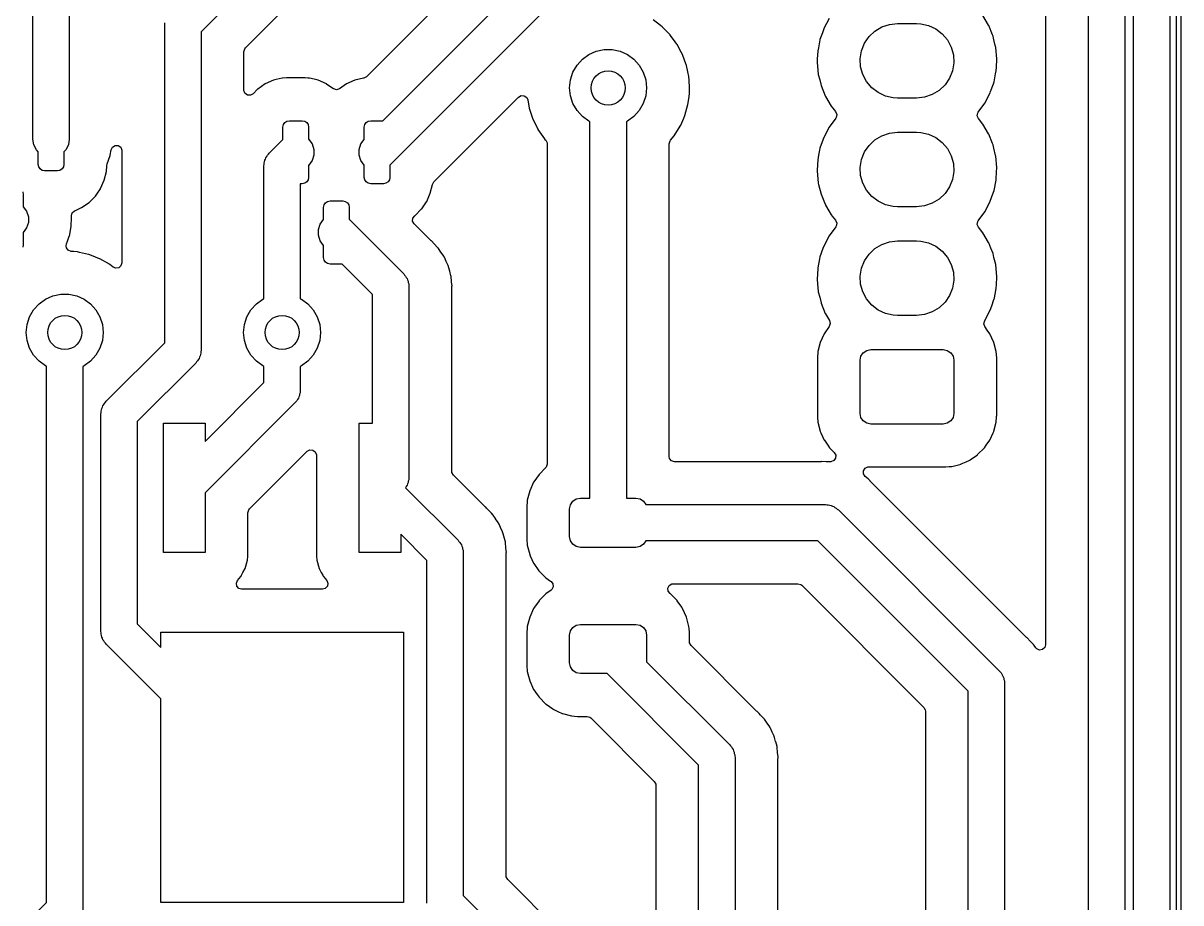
# Model space of a CAD drawing. Extents: x 86.3 to 160.1, y -151.8 to -76.2.
# Drawn here: x 133.01 to 160.07, y -107.31 to -86.75 of the extents above; entities that cross this region are included whole.
import ezdxf

# ---------------------------------------------------------------- set-up
doc = ezdxf.new("R2010")
doc.units = 0
doc.layers.add('BLACK', color=7, linetype='CONTINUOUS')

msp = doc.modelspace()

# ---------------------------------------------------------------- linework, layer by layer
at = {"layer": 'BLACK', "linetype": 'CONTINUOUS'}
for p, q in [((159.97, -151.715), (159.97, -76.25)), ((160.07, -76.2), (160.07, -151.765)), ((158.96, -142.699), (158.96, -78.916)), ((159.81, -78.74), (159.81, -142.875)), ((158.76, -79.1749), (158.76, -142.44)), ((157.91, -142.264), (157.91, -79.351)), ((133.24, -89.465), (133.24, -79.695)), ((156.909, -79.8176), (156.909, -101.276)), ((134.09, -79.871), (134.09, -89.465)), ((139.995, -84.1258), (137.17, -86.951)), ((138.207, -87.3286), (140.553, -84.9829)), ((143.318, -85.7189), (141.034, -88.0023)), ((141.421, -89.03), (144.355, -86.0965)), ((145.081, -86.573), (141.586, -90.068)), ((155.576, -86.798), (155.443, -86.5716)), ((136.32, -86.775), (136.325, -86.742)), ((136.32, -94.219), (136.32, -86.775)), ((147.906, -86.8062), (147.735, -86.6752)), ((147.945, -86.8358), (147.906, -86.8062)), ((148.134, -87.0276), (147.945, -86.8358)), ((151.853, -86.6389), (151.726, -86.8791)), ((152.919, -86.937), (153.08, -86.8402)), ((153.08, -86.8402), (153.258, -86.7803)), ((153.258, -86.7803), (153.445, -86.76)), ((153.445, -86.76), (153.895, -86.76)), ((153.895, -86.76), (153.992, -86.7654)), ((153.992, -86.7654), (154.175, -86.8064)), ((154.175, -86.8064), (154.346, -86.8858)), ((155.578, -86.802), (155.576, -86.798)), ((155.576, -86.798), (155.576, -86.798)), ((155.58, -86.8062), (155.578, -86.802)), ((155.669, -87.0276), (155.58, -86.8062)), ((155.58, -86.8062), (155.58, -86.8062)), ((137.17, -86.951), (137.17, -94.395)), ((148.136, -87.0312), (148.134, -87.0276)), ((148.21, -87.1308), (148.136, -87.0312)), ((148.136, -87.0312), (148.136, -87.0312)), ((151.692, -86.9769), (151.636, -87.1351)), ((151.725, -86.8834), (151.692, -86.9769)), ((151.726, -86.8791), (151.725, -86.8834)), ((151.725, -86.8834), (151.725, -86.8834)), ((152.677, -87.2216), (152.782, -87.0661)), ((152.782, -87.0661), (152.919, -86.937)), ((154.346, -86.8858), (154.495, -87)), ((154.495, -87), (154.616, -87.1435)), ((155.68, -87.0536), (155.669, -87.0276)), ((155.691, -87.0993), (155.68, -87.0536)), ((155.726, -87.2441), (155.691, -87.0993)), ((138.171, -87.4177), (138.191, -87.3495)), ((138.191, -87.3495), (138.207, -87.3286)), ((146.407, -87.409), (146.591, -87.3699)), ((146.591, -87.3699), (146.779, -87.3699)), ((146.779, -87.3699), (146.963, -87.409)), ((148.294, -87.2441), (148.21, -87.1308)), ((148.296, -87.248), (148.294, -87.2441)), ((148.392, -87.4269), (148.296, -87.248)), ((151.598, -87.3301), (151.583, -87.4014)), ((151.635, -87.1396), (151.598, -87.3301)), ((151.636, -87.1351), (151.635, -87.1396)), ((152.607, -87.396), (152.677, -87.2216)), ((154.616, -87.1435), (154.704, -87.3097)), ((154.704, -87.3097), (154.754, -87.4909)), ((155.744, -87.3172), (155.726, -87.2441)), ((155.77, -87.5874), (155.744, -87.3172)), ((138.171, -88.3132), (138.171, -87.4177)), ((145.957, -87.736), (146.083, -87.5962)), ((146.083, -87.5962), (146.235, -87.4856)), ((146.235, -87.4856), (146.407, -87.409)), ((146.963, -87.409), (147.135, -87.4856)), ((147.135, -87.4856), (147.287, -87.5962)), ((147.287, -87.5962), (147.413, -87.736)), ((148.422, -87.4809), (148.392, -87.4269)), ((148.423, -87.4851), (148.422, -87.4809)), ((148.512, -87.7272), (148.423, -87.4851)), ((148.423, -87.4851), (148.423, -87.4851)), ((151.574, -87.5874), (151.57, -87.6726)), ((151.583, -87.406), (151.574, -87.5874)), ((151.583, -87.4014), (151.583, -87.406)), ((151.583, -87.406), (151.583, -87.406)), ((152.576, -87.5814), (152.607, -87.396)), ((152.586, -87.7691), (152.576, -87.5814)), ((154.754, -87.4909), (154.764, -87.6786)), ((155.76, -87.7861), (155.77, -87.592)), ((155.77, -87.592), (155.77, -87.5874)), ((155.77, -87.592), (155.77, -87.592)), ((145.805, -88.0779), (145.863, -87.8989)), ((145.863, -87.8989), (145.957, -87.736)), ((147.413, -87.736), (147.507, -87.8989)), ((147.507, -87.8989), (147.565, -88.0779)), ((148.515, -87.7334), (148.512, -87.7272)), ((148.516, -87.7378), (148.515, -87.7334)), ((148.549, -87.8912), (148.516, -87.7378)), ((148.571, -87.9965), (148.549, -87.8912)), ((151.57, -87.6726), (151.596, -87.9428)), ((152.636, -87.9503), (152.586, -87.7691)), ((154.733, -87.864), (154.663, -88.0384)), ((154.764, -87.6786), (154.733, -87.864)), ((155.741, -87.9382), (155.756, -87.863)), ((155.756, -87.863), (155.757, -87.8586)), ((155.756, -87.863), (155.756, -87.863)), ((155.757, -87.8586), (155.76, -87.7861)), ((138.67, -88.1724), (138.495, -88.2923)), ((138.863, -88.0862), (138.67, -88.1724)), ((138.926, -88.0709), (138.863, -88.0862)), ((139.063, -88.0379), (138.926, -88.0709)), ((139.068, -88.0367), (139.063, -88.0379)), ((139.063, -88.0379), (139.063, -88.0379)), ((139.073, -88.0363), (139.068, -88.0367)), ((139.164, -88.0297), (139.073, -88.0363)), ((139.073, -88.0363), (139.073, -88.0363)), ((139.166, -88.0295), (139.164, -88.0297)), ((139.164, -88.0297), (139.164, -88.0297)), ((139.604, -88.0295), (139.166, -88.0295)), ((139.606, -88.0297), (139.604, -88.0295)), ((139.664, -88.0338), (139.606, -88.0297)), ((139.606, -88.0297), (139.606, -88.0297)), ((139.7, -88.0364), (139.664, -88.0338)), ((139.705, -88.0376), (139.7, -88.0364)), ((139.811, -88.063), (139.705, -88.0376)), ((139.705, -88.0376), (139.705, -88.0376)), ((139.905, -88.0856), (139.811, -88.063)), ((140.099, -88.1714), (139.905, -88.0856)), ((140.103, -88.1747), (140.099, -88.1714)), ((140.204, -88.2433), (140.103, -88.1747)), ((140.103, -88.1747), (140.103, -88.1747)), ((140.57, -88.1724), (140.514, -88.2107)), ((140.763, -88.0862), (140.57, -88.1724)), ((140.968, -88.0367), (140.763, -88.0862)), ((140.971, -88.0365), (140.968, -88.0367)), ((140.972, -88.0363), (140.971, -88.0365)), ((141.034, -88.0023), (140.972, -88.0363)), ((145.785, -88.265), (145.805, -88.0779)), ((147.565, -88.0779), (147.585, -88.265)), ((148.572, -88.001), (148.571, -87.9965)), ((148.578, -88.0842), (148.572, -88.001)), ((148.59, -88.265), (148.578, -88.0842)), ((151.596, -87.9428), (151.597, -87.9472)), ((151.597, -87.9472), (151.597, -87.9472)), ((151.597, -87.9472), (151.629, -88.0774)), ((151.629, -88.0774), (151.66, -88.2064)), ((151.66, -88.2064), (151.662, -88.2107)), ((152.724, -88.1165), (152.636, -87.9503)), ((152.845, -88.26), (152.724, -88.1165)), ((154.558, -88.1939), (154.421, -88.323)), ((154.663, -88.0384), (154.558, -88.1939)), ((155.624, -88.3506), (155.688, -88.1691)), ((155.688, -88.1691), (155.704, -88.1249)), ((155.704, -88.1249), (155.741, -87.9382)), ((138.171, -88.3223), (138.171, -88.3132)), ((138.196, -88.3888), (138.171, -88.3223)), ((138.253, -88.4313), (138.196, -88.3888)), ((138.323, -88.4363), (138.253, -88.4313)), ((138.386, -88.4022), (138.323, -88.4363)), ((138.491, -88.2964), (138.386, -88.4022)), ((138.495, -88.2923), (138.491, -88.2964)), ((138.491, -88.2964), (138.491, -88.2964)), ((140.264, -88.2847), (140.204, -88.2433)), ((140.27, -88.2889), (140.264, -88.2847)), ((140.339, -88.3067), (140.27, -88.2889)), ((140.407, -88.2846), (140.339, -88.3067)), ((140.514, -88.2107), (140.407, -88.2846)), ((142.613, -90.4557), (144.591, -88.4776)), ((144.591, -88.4776), (144.653, -88.4436)), ((144.653, -88.4436), (144.724, -88.4486)), ((144.724, -88.4486), (144.781, -88.4912)), ((145.805, -88.4521), (145.785, -88.265)), ((145.863, -88.6311), (145.805, -88.4521)), ((147.565, -88.4521), (147.507, -88.6311)), ((147.585, -88.265), (147.565, -88.4521)), ((148.551, -88.6514), (148.575, -88.4741)), ((148.575, -88.4741), (148.586, -88.3878)), ((148.586, -88.3878), (148.587, -88.3846)), ((148.586, -88.3878), (148.586, -88.3878)), ((148.587, -88.3846), (148.588, -88.3528)), ((148.588, -88.3528), (148.59, -88.2682)), ((148.59, -88.2682), (148.59, -88.265)), ((148.59, -88.2682), (148.59, -88.2682)), ((151.662, -88.2107), (151.662, -88.2107)), ((151.662, -88.2107), (151.758, -88.4486)), ((151.758, -88.4486), (151.762, -88.458)), ((151.762, -88.458), (151.764, -88.462)), ((151.764, -88.462), (151.764, -88.462)), ((151.764, -88.462), (151.768, -88.4681)), ((151.768, -88.4681), (151.899, -88.6923)), ((152.994, -88.3742), (152.845, -88.26)), ((153.165, -88.4536), (152.994, -88.3742)), ((153.348, -88.4946), (153.165, -88.4536)), ((154.26, -88.4198), (154.082, -88.4797)), ((154.421, -88.323), (154.26, -88.4198)), ((155.487, -88.6211), (155.614, -88.3809)), ((155.614, -88.3809), (155.624, -88.3506)), ((144.781, -88.4912), (144.804, -88.544)), ((144.804, -88.544), (144.84, -88.7388)), ((144.84, -88.7388), (144.925, -88.9941)), ((145.957, -88.794), (145.863, -88.6311)), ((147.507, -88.6311), (147.413, -88.794)), ((148.478, -88.9104), (148.551, -88.6514)), ((151.899, -88.6923), (151.933, -88.7345)), ((151.933, -88.7345), (152, -88.8186)), ((153.445, -88.5), (153.348, -88.4946)), ((153.895, -88.5), (153.445, -88.5)), ((154.082, -88.4797), (153.895, -88.5)), ((155.336, -88.8286), (155.487, -88.6211)), ((144.925, -88.9941), (144.927, -88.9981)), ((144.927, -88.9981), (144.927, -88.9981)), ((144.927, -88.9981), (145.039, -89.2237)), ((146.083, -88.9338), (145.957, -88.794)), ((146.235, -89.0444), (146.083, -88.9338)), ((147.287, -88.9338), (147.135, -89.0444)), ((147.413, -88.794), (147.287, -88.9338)), ((148.38, -89.1325), (148.451, -88.9714)), ((148.451, -88.9714), (148.478, -88.9104)), ((152.004, -88.9714), (151.853, -89.1789)), ((152, -88.8186), (152.027, -88.8843)), ((152.014, -88.9541), (152.004, -88.9714)), ((152.027, -88.8843), (152.014, -88.9541)), ((155.313, -88.9157), (155.326, -88.8459)), ((155.34, -88.9814), (155.313, -88.9157)), ((155.326, -88.8459), (155.336, -88.8286)), ((155.441, -89.1077), (155.34, -88.9814)), ((139.085, -89.18), (139.096, -89.1226)), ((139.085, -89.4666), (139.085, -89.18)), ((139.096, -89.1226), (139.129, -89.0739)), ((139.129, -89.0739), (139.178, -89.0414)), ((139.178, -89.0414), (139.235, -89.03)), ((139.235, -89.03), (139.535, -89.03)), ((139.535, -89.03), (139.592, -89.0414)), ((139.592, -89.0414), (139.641, -89.0739)), ((139.641, -89.0739), (139.674, -89.1226)), ((139.674, -89.1226), (139.685, -89.18)), ((139.685, -89.18), (139.685, -89.4666)), ((140.985, -89.18), (140.996, -89.1226)), ((140.985, -89.4665), (140.985, -89.18)), ((140.996, -89.1226), (141.029, -89.0739)), ((141.029, -89.0739), (141.078, -89.0414)), ((141.078, -89.0414), (141.135, -89.03)), ((141.135, -89.03), (141.421, -89.03)), ((145.039, -89.2237), (145.045, -89.2349)), ((145.045, -89.2349), (145.198, -89.4563)), ((146.26, -89.0556), (146.235, -89.0444)), ((146.26, -97.85), (146.26, -89.0556)), ((147.135, -89.0444), (147.11, -89.0556)), ((147.11, -89.0556), (147.11, -97.85)), ((148.226, -89.3849), (148.369, -89.1566)), ((148.369, -89.1566), (148.38, -89.1325)), ((151.853, -89.1789), (151.726, -89.4191)), ((155.443, -89.1116), (155.441, -89.1077)), ((155.576, -89.338), (155.443, -89.1116)), ((155.443, -89.1116), (155.443, -89.1116)), ((133.261, -89.5963), (133.24, -89.465)), ((134.09, -89.465), (134.069, -89.5963)), ((138.764, -89.787), (139.084, -89.467)), ((139.084, -89.467), (139.085, -89.4666)), ((139.685, -89.4666), (139.686, -89.467)), ((139.686, -89.467), (139.764, -89.5746)), ((140.906, -89.5746), (140.984, -89.467)), ((140.984, -89.467), (140.985, -89.4665)), ((145.198, -89.4563), (145.201, -89.4596)), ((145.201, -89.4596), (145.226, -89.4866)), ((145.226, -89.4866), (145.258, -89.5502)), ((145.258, -89.5502), (145.26, -89.5722)), ((148.111, -89.5688), (148.131, -89.5007)), ((148.131, -89.5007), (148.14, -89.4878)), ((148.14, -89.4878), (148.226, -89.3849)), ((151.69, -89.5228), (151.636, -89.6751)), ((151.725, -89.4235), (151.69, -89.5228)), ((151.726, -89.4191), (151.725, -89.4234)), ((151.725, -89.4234), (151.725, -89.4235)), ((152.782, -89.6061), (152.919, -89.477)), ((152.919, -89.477), (153.08, -89.3802)), ((153.08, -89.3802), (153.258, -89.3203)), ((153.258, -89.3203), (153.445, -89.3)), ((153.445, -89.3), (153.895, -89.3)), ((153.895, -89.3), (153.992, -89.3054)), ((153.992, -89.3054), (154.175, -89.3464)), ((154.175, -89.3464), (154.346, -89.4258)), ((154.346, -89.4258), (154.495, -89.54)), ((154.495, -89.54), (154.616, -89.6835)), ((155.578, -89.342), (155.576, -89.338)), ((155.576, -89.338), (155.576, -89.338)), ((155.58, -89.3462), (155.578, -89.342)), ((155.667, -89.5609), (155.58, -89.3462)), ((155.58, -89.3462), (155.58, -89.3462)), ((133.321, -89.7148), (133.261, -89.5963)), ((133.365, -89.7586), (133.321, -89.7148)), ((133.365, -90.0525), (133.365, -89.7586)), ((134.009, -89.7148), (133.965, -89.7586)), ((133.965, -89.7586), (133.965, -90.0525)), ((134.069, -89.5963), (134.009, -89.7148)), ((135.046, -89.8377), (135.07, -89.7091)), ((135.07, -89.7091), (135.101, -89.6456)), ((135.101, -89.6456), (135.162, -89.6094)), ((135.162, -89.6094), (135.233, -89.612)), ((135.233, -89.612), (135.292, -89.6525)), ((135.292, -89.6525), (135.319, -89.7181)), ((135.319, -89.7181), (135.32, -89.7315)), ((135.32, -89.7315), (135.32, -92.3526)), ((138.721, -89.8377), (138.745, -89.814)), ((138.745, -89.814), (138.764, -89.787)), ((139.764, -89.5746), (139.805, -89.701)), ((139.805, -89.701), (139.805, -89.834)), ((140.865, -89.701), (140.906, -89.5746)), ((140.865, -89.834), (140.865, -89.701)), ((145.26, -89.5722), (145.26, -97.0547)), ((148.111, -96.8735), (148.111, -89.5688)), ((151.627, -89.7181), (151.604, -89.8368)), ((151.636, -89.6751), (151.627, -89.7181)), ((152.607, -89.936), (152.677, -89.7616)), ((152.677, -89.7616), (152.782, -89.6061)), ((154.616, -89.6835), (154.704, -89.8497)), ((155.68, -89.5936), (155.667, -89.5609)), ((155.699, -89.6708), (155.68, -89.5936)), ((155.741, -89.8427), (155.699, -89.6708)), ((133.376, -90.1099), (133.365, -90.0525)), ((133.965, -90.0525), (133.954, -90.1099)), ((134.965, -90.0823), (134.973, -90.0393)), ((134.965, -90.1213), (134.965, -90.0823)), ((134.973, -90.0393), (135.044, -89.8427)), ((135.044, -89.8427), (135.046, -89.8377)), ((135.044, -89.8427), (135.044, -89.8427)), ((138.64, -90.0875), (138.645, -90.0545)), ((138.64, -93.1894), (138.64, -90.0875)), ((138.645, -90.021), (138.656, -89.9892)), ((138.645, -90.0545), (138.645, -90.021)), ((138.656, -89.9892), (138.661, -89.9562)), ((138.661, -89.9562), (138.676, -89.9264)), ((138.676, -89.9264), (138.686, -89.8946)), ((138.686, -89.8946), (138.706, -89.8675)), ((138.706, -89.8675), (138.721, -89.8377)), ((139.686, -90.068), (139.685, -90.0685)), ((139.685, -90.0685), (139.685, -90.355)), ((139.764, -89.9604), (139.686, -90.068)), ((139.805, -89.834), (139.764, -89.9604)), ((140.906, -89.9604), (140.865, -89.834)), ((140.984, -90.068), (140.906, -89.9604)), ((140.985, -90.0684), (140.984, -90.068)), ((140.985, -90.355), (140.985, -90.0684)), ((141.586, -90.068), (141.585, -90.0684)), ((141.585, -90.0684), (141.585, -90.355)), ((151.583, -89.946), (151.571, -90.183)), ((151.604, -89.8368), (151.583, -89.9414)), ((151.583, -89.9414), (151.583, -89.946)), ((151.583, -89.946), (151.583, -89.946)), ((152.576, -90.1214), (152.607, -89.936)), ((154.704, -89.8497), (154.754, -90.0309)), ((154.754, -90.0309), (154.764, -90.2186)), ((155.744, -89.8572), (155.741, -89.8427)), ((155.77, -90.1274), (155.744, -89.8572)), ((133.409, -90.1586), (133.376, -90.1099)), ((133.458, -90.1911), (133.409, -90.1586)), ((133.515, -90.2025), (133.458, -90.1911)), ((133.815, -90.2025), (133.515, -90.2025)), ((133.872, -90.1911), (133.815, -90.2025)), ((133.921, -90.1586), (133.872, -90.1911)), ((133.954, -90.1099), (133.921, -90.1586)), ((134.909, -90.4229), (134.959, -90.2173)), ((134.959, -90.2173), (134.961, -90.1779)), ((134.961, -90.1779), (134.965, -90.1235)), ((134.965, -90.1235), (134.965, -90.1213)), ((134.965, -90.1235), (134.965, -90.1235)), ((139.685, -90.355), (139.674, -90.4124)), ((140.996, -90.4124), (140.985, -90.355)), ((141.585, -90.355), (141.574, -90.4124)), ((151.571, -90.183), (151.57, -90.2125)), ((151.57, -90.2125), (151.596, -90.4828)), ((152.586, -90.3091), (152.576, -90.1214)), ((152.636, -90.4903), (152.586, -90.3091)), ((154.764, -90.2186), (154.733, -90.404)), ((155.757, -90.3986), (155.765, -90.2265)), ((155.765, -90.2265), (155.77, -90.132)), ((155.77, -90.132), (155.77, -90.1274)), ((155.77, -90.132), (155.77, -90.132)), ((134.731, -90.7507), (134.82, -90.621)), ((134.82, -90.6209), (134.824, -90.6162)), ((134.82, -90.621), (134.82, -90.6209)), ((134.824, -90.6162), (134.909, -90.4229)), ((139.535, -90.505), (139.49, -90.505)), ((139.49, -90.505), (139.49, -93.1894)), ((139.592, -90.4936), (139.535, -90.505)), ((139.641, -90.4611), (139.592, -90.4936)), ((139.674, -90.4124), (139.641, -90.4611)), ((141.029, -90.4611), (140.996, -90.4124)), ((141.078, -90.4936), (141.029, -90.4611)), ((141.135, -90.505), (141.078, -90.4936)), ((141.435, -90.505), (141.135, -90.505)), ((141.492, -90.4936), (141.435, -90.505)), ((141.541, -90.4611), (141.492, -90.4936)), ((141.574, -90.4124), (141.541, -90.4611)), ((142.529, -90.7254), (142.579, -90.5198)), ((142.579, -90.5198), (142.58, -90.5201)), ((142.58, -90.5201), (142.607, -90.4613)), ((142.607, -90.4613), (142.613, -90.4557)), ((151.596, -90.4828), (151.597, -90.4872)), ((151.597, -90.4872), (151.597, -90.4872)), ((151.597, -90.4872), (151.605, -90.5201)), ((151.605, -90.5201), (151.66, -90.7464)), ((152.724, -90.6565), (152.636, -90.4903)), ((154.663, -90.5784), (154.558, -90.7339)), ((154.733, -90.404), (154.663, -90.5784)), ((155.704, -90.6649), (155.752, -90.4229)), ((155.752, -90.4229), (155.756, -90.403)), ((155.756, -90.403), (155.757, -90.3986)), ((155.756, -90.403), (155.756, -90.403)), ((133.004, -90.6951), (133.015, -90.7525)), ((133.015, -90.7525), (133.015, -91.0391)), ((134.57, -90.9249), (134.7, -90.7946)), ((134.7, -90.7946), (134.704, -90.7906)), ((134.704, -90.7906), (134.731, -90.7507)), ((140.128, -90.9164), (140.185, -90.905)), ((140.185, -90.905), (140.485, -90.905)), ((140.485, -90.905), (140.542, -90.9164)), ((142.444, -90.9187), (142.529, -90.7254)), ((151.66, -90.7464), (151.662, -90.7507)), ((151.662, -90.7507), (151.662, -90.7507)), ((151.662, -90.7507), (151.74, -90.9435)), ((152.845, -90.8), (152.724, -90.6565)), ((152.994, -90.9142), (152.845, -90.8)), ((154.421, -90.863), (154.26, -90.9598)), ((154.558, -90.7339), (154.421, -90.863)), ((155.616, -90.9134), (155.678, -90.7379)), ((155.678, -90.7379), (155.704, -90.6649)), ((133.015, -91.0391), (133.016, -91.0395)), ((133.016, -91.0395), (133.094, -91.1471)), ((133.094, -91.1471), (133.135, -91.2735)), ((134.159, -91.1865), (134.209, -91.1369)), ((134.209, -91.1369), (134.217, -91.133)), ((134.217, -91.133), (134.375, -91.0625)), ((134.375, -91.0625), (134.38, -91.0601)), ((134.375, -91.0625), (134.375, -91.0625)), ((134.38, -91.0601), (134.555, -90.9402)), ((134.555, -90.9402), (134.57, -90.9249)), ((140.035, -91.055), (140.046, -90.9976)), ((140.035, -91.3416), (140.035, -91.055)), ((140.046, -90.9976), (140.079, -90.9489)), ((140.079, -90.9489), (140.128, -90.9164)), ((140.542, -90.9164), (140.591, -90.9489)), ((140.591, -90.9489), (140.624, -90.9976)), ((140.624, -90.9976), (140.635, -91.055)), ((140.635, -91.055), (140.635, -91.3416)), ((142.175, -91.2427), (142.324, -91.0931)), ((142.324, -91.0931), (142.327, -91.0883)), ((142.327, -91.0883), (142.44, -90.9235)), ((142.44, -90.9234), (142.444, -90.9187)), ((142.44, -90.9235), (142.44, -90.9234)), ((151.74, -90.9435), (151.762, -90.998)), ((151.762, -90.998), (151.764, -91.002)), ((151.764, -91.002), (151.764, -91.002)), ((151.764, -91.002), (151.841, -91.133)), ((151.841, -91.133), (151.899, -91.2323)), ((153.165, -90.9936), (152.994, -90.9142)), ((153.348, -91.0346), (153.165, -90.9936)), ((153.445, -91.04), (153.348, -91.0346)), ((153.895, -91.04), (153.445, -91.04)), ((154.082, -91.0197), (153.895, -91.04)), ((154.26, -90.9598), (154.082, -91.0197)), ((155.336, -91.3686), (155.487, -91.1611)), ((155.487, -91.1611), (155.614, -90.9209)), ((155.614, -90.9209), (155.616, -90.9134)), ((133.135, -91.4065), (133.094, -91.5329)), ((133.135, -91.2735), (133.135, -91.4065)), ((134.138, -91.4557), (134.141, -91.3338)), ((134.141, -91.3338), (134.143, -91.2527)), ((134.143, -91.2527), (134.159, -91.1865)), ((134.143, -91.2527), (134.143, -91.2527)), ((139.915, -91.576), (139.956, -91.4496)), ((139.956, -91.4496), (140.034, -91.342)), ((140.034, -91.342), (140.035, -91.3416)), ((140.635, -91.3416), (140.636, -91.342)), ((140.636, -91.342), (141.906, -92.612)), ((142.115, -91.3785), (142.12, -91.3077)), ((142.149, -91.4408), (142.115, -91.3785)), ((142.12, -91.3077), (142.166, -91.2498)), ((142.533, -91.8243), (142.149, -91.4408)), ((142.165, -91.2497), (142.166, -91.2492)), ((142.166, -91.2498), (142.165, -91.2497)), ((142.166, -91.2492), (142.167, -91.248)), ((142.167, -91.248), (142.17, -91.246)), ((142.17, -91.246), (142.175, -91.2427)), ((142.17, -91.246), (142.17, -91.246)), ((151.899, -91.2323), (151.92, -91.258)), ((151.92, -91.258), (152, -91.3586)), ((152, -91.3586), (152.027, -91.4243)), ((152.027, -91.4243), (152.014, -91.4941)), ((155.313, -91.4557), (155.326, -91.3859)), ((155.326, -91.3859), (155.336, -91.3686)), ((133.016, -91.6405), (133.015, -91.641)), ((133.015, -91.641), (133.015, -91.9275)), ((133.094, -91.5329), (133.016, -91.6405)), ((134.092, -91.7267), (134.136, -91.4997)), ((134.136, -91.4997), (134.137, -91.4945)), ((134.136, -91.4997), (134.136, -91.4997)), ((134.137, -91.4945), (134.138, -91.4557)), ((139.915, -91.709), (139.915, -91.576)), ((139.956, -91.8354), (139.915, -91.709)), ((151.853, -91.7189), (151.726, -91.9591)), ((152.004, -91.5114), (151.853, -91.7189)), ((152.014, -91.4941), (152.004, -91.5114)), ((155.34, -91.5214), (155.313, -91.4557)), ((155.441, -91.6477), (155.34, -91.5214)), ((155.443, -91.6516), (155.441, -91.6477)), ((155.576, -91.878), (155.443, -91.6516)), ((155.443, -91.6516), (155.443, -91.6516)), ((133.015, -91.9275), (133.004, -91.9849)), ((134.016, -91.9541), (134.024, -91.9094)), ((134.016, -91.9593), (134.016, -91.9541)), ((134.023, -92.0016), (134.016, -91.9593)), ((134.024, -91.9094), (134.048, -91.8449)), ((134.048, -91.8449), (134.091, -91.7319)), ((134.091, -91.7319), (134.092, -91.7267)), ((140.034, -91.943), (139.956, -91.8354)), ((140.035, -91.9435), (140.034, -91.943)), ((140.035, -92.23), (140.035, -91.9435)), ((142.547, -91.8363), (142.533, -91.8243)), ((142.553, -91.841), (142.547, -91.8363)), ((142.618, -91.9094), (142.553, -91.841)), ((142.625, -91.9163), (142.618, -91.9094)), ((142.627, -91.9184), (142.625, -91.9163)), ((142.69, -91.9818), (142.627, -91.9184)), ((142.707, -92.0006), (142.69, -91.9818)), ((151.725, -91.9634), (151.705, -92.0205)), ((151.726, -91.9591), (151.725, -91.9634)), ((151.725, -91.9634), (151.725, -91.9634)), ((152.919, -92.017), (153.08, -91.9202)), ((153.08, -91.9202), (153.258, -91.8603)), ((153.258, -91.8603), (153.445, -91.84)), ((153.445, -91.84), (153.895, -91.84)), ((153.895, -91.84), (153.992, -91.8454)), ((153.992, -91.8454), (154.175, -91.8864)), ((154.175, -91.8864), (154.346, -91.9658)), ((154.346, -91.9658), (154.495, -92.08)), ((155.578, -91.882), (155.576, -91.878)), ((155.576, -91.878), (155.576, -91.878)), ((155.58, -91.8862), (155.578, -91.882)), ((155.629, -92.0088), (155.58, -91.8862)), ((155.58, -91.8862), (155.58, -91.8862)), ((134.064, -92.0591), (134.023, -92.0016)), ((134.131, -92.0849), (134.064, -92.0591)), ((134.2, -92.0908), (134.131, -92.0849)), ((134.284, -92.0981), (134.2, -92.0908)), ((134.33, -92.1088), (134.284, -92.0981)), ((134.541, -92.1579), (134.33, -92.1088)), ((134.546, -92.1589), (134.541, -92.1579)), ((134.541, -92.1579), (134.541, -92.1579)), ((134.607, -92.1825), (134.546, -92.1589)), ((134.793, -92.2544), (134.607, -92.1825)), ((134.797, -92.256), (134.793, -92.2544)), ((134.793, -92.2544), (134.793, -92.2544)), ((134.801, -92.2582), (134.797, -92.256)), ((135.028, -92.3853), (134.801, -92.2582)), ((134.801, -92.2582), (134.801, -92.2582)), ((140.046, -92.2874), (140.035, -92.23)), ((142.71, -92.004), (142.707, -92.0006)), ((142.712, -92.0072), (142.71, -92.004)), ((142.713, -92.007), (142.712, -92.0072)), ((142.713, -92.0078), (142.713, -92.007)), ((142.713, -92.008), (142.713, -92.0078)), ((142.716, -92.0122), (142.713, -92.008)), ((142.72, -92.016), (142.716, -92.0122)), ((142.776, -92.0991), (142.72, -92.016)), ((142.781, -92.1074), (142.776, -92.0991)), ((142.782, -92.1088), (142.781, -92.1074)), ((142.845, -92.1993), (142.782, -92.1088)), ((142.847, -92.2042), (142.845, -92.1993)), ((142.85, -92.2083), (142.847, -92.2042)), ((142.852, -92.2123), (142.85, -92.2083)), ((142.855, -92.2167), (142.852, -92.2123)), ((142.857, -92.2216), (142.855, -92.2167)), ((142.9, -92.3172), (142.857, -92.2216)), ((151.628, -92.256), (151.586, -92.4672)), ((151.636, -92.2151), (151.628, -92.256)), ((151.705, -92.0205), (151.636, -92.2151)), ((152.677, -92.3016), (152.782, -92.1461)), ((152.782, -92.1461), (152.919, -92.017)), ((154.495, -92.08), (154.616, -92.2235)), ((154.616, -92.2235), (154.704, -92.3897)), ((155.68, -92.1336), (155.629, -92.0088)), ((155.702, -92.2265), (155.68, -92.1336)), ((155.743, -92.3902), (155.702, -92.2265)), ((135.032, -92.3875), (135.028, -92.3853)), ((135.035, -92.3902), (135.032, -92.3875)), ((135.117, -92.4527), (135.035, -92.3902)), ((135.035, -92.3902), (135.035, -92.3902)), ((135.176, -92.4773), (135.117, -92.4527)), ((135.246, -92.4672), (135.176, -92.4773)), ((135.299, -92.4207), (135.246, -92.4672)), ((135.32, -92.3526), (135.299, -92.4207)), ((140.079, -92.3361), (140.046, -92.2874)), ((140.128, -92.3686), (140.079, -92.3361)), ((140.185, -92.38), (140.128, -92.3686)), ((140.471, -92.38), (140.185, -92.38)), ((141.18, -93.0885), (140.471, -92.38)), ((142.901, -92.3188), (142.9, -92.3172)), ((142.945, -92.4137), (142.901, -92.3188)), ((142.948, -92.4185), (142.945, -92.4137)), ((142.945, -92.4137), (142.945, -92.4137)), ((142.949, -92.4236), (142.948, -92.4185)), ((142.951, -92.4281), (142.949, -92.4236)), ((142.952, -92.4324), (142.951, -92.4281)), ((142.954, -92.4373), (142.952, -92.4324)), ((142.956, -92.4425), (142.954, -92.4373)), ((142.982, -92.5439), (142.956, -92.4425)), ((142.956, -92.4425), (142.956, -92.4425)), ((151.583, -92.486), (151.57, -92.7428)), ((151.586, -92.4672), (151.583, -92.4814)), ((151.583, -92.4814), (151.583, -92.486)), ((151.583, -92.486), (151.583, -92.486)), ((152.576, -92.6614), (152.607, -92.476)), ((152.607, -92.476), (152.677, -92.3016)), ((154.704, -92.3897), (154.754, -92.5709)), ((155.744, -92.3972), (155.743, -92.3902)), ((155.77, -92.6675), (155.744, -92.3972)), ((141.906, -92.612), (141.925, -92.639)), ((141.925, -92.639), (141.949, -92.6627)), ((141.949, -92.6627), (141.964, -92.6925)), ((141.964, -92.6925), (141.984, -92.7196)), ((141.984, -92.7196), (141.994, -92.7514)), ((141.994, -92.7514), (142.009, -92.7812)), ((142.009, -92.7812), (142.014, -92.8142)), ((142.983, -92.5456), (142.982, -92.5439)), ((143.012, -92.6518), (142.983, -92.5456)), ((143.012, -92.6571), (143.012, -92.6518)), ((143.013, -92.6617), (143.012, -92.6571)), ((143.014, -92.6663), (143.013, -92.6617)), ((143.015, -92.6714), (143.014, -92.6663)), ((143.016, -92.6768), (143.015, -92.6714)), ((143.025, -92.7812), (143.016, -92.6768)), ((143.016, -92.6768), (143.016, -92.6768)), ((143.025, -92.783), (143.025, -92.7812)), ((143.027, -92.803), (143.025, -92.783)), ((143.036, -92.8925), (143.027, -92.803)), ((151.57, -92.7428), (151.57, -92.7525)), ((151.57, -92.7525), (151.596, -93.0228)), ((152.586, -92.8491), (152.576, -92.6614)), ((154.764, -92.7586), (154.733, -92.944)), ((154.754, -92.5709), (154.764, -92.7586)), ((155.76, -92.8727), (155.77, -92.672)), ((155.77, -92.672), (155.77, -92.6675)), ((155.77, -92.672), (155.77, -92.672)), ((142.014, -92.8142), (142.025, -92.846)), ((142.025, -92.846), (142.025, -92.8795)), ((142.025, -92.8795), (142.03, -92.9125)), ((142.03, -92.9125), (142.03, -97.356)), ((143.03, -92.9678), (143.031, -92.9589)), ((143.03, -97.2213), (143.03, -92.9678)), ((143.031, -92.9589), (143.035, -92.8979)), ((143.035, -92.8978), (143.036, -92.8925)), ((143.035, -92.8979), (143.035, -92.8978)), ((151.596, -93.0228), (151.597, -93.0272)), ((151.597, -93.0272), (151.597, -93.0272)), ((151.597, -93.0272), (151.629, -93.1574)), ((152.636, -93.0303), (152.586, -92.8491)), ((152.724, -93.1965), (152.636, -93.0303)), ((154.733, -92.944), (154.663, -93.1184)), ((155.704, -93.2049), (155.735, -93.0458)), ((155.735, -93.0458), (155.756, -92.943)), ((155.756, -92.943), (155.757, -92.9386)), ((155.756, -92.943), (155.756, -92.943)), ((155.757, -92.9386), (155.76, -92.8727)), ((133.257, -93.451), (133.383, -93.3112)), ((133.383, -93.3112), (133.535, -93.2006)), ((133.535, -93.2006), (133.707, -93.124)), ((133.707, -93.124), (133.891, -93.0849)), ((133.891, -93.0849), (134.08, -93.0849)), ((134.08, -93.0849), (134.264, -93.124)), ((134.264, -93.124), (134.435, -93.2006)), ((134.435, -93.2006), (134.588, -93.3112)), ((134.588, -93.3112), (134.714, -93.451)), ((138.337, -93.451), (138.463, -93.3112)), ((138.463, -93.3112), (138.615, -93.2006)), ((138.615, -93.2006), (138.64, -93.1894)), ((139.49, -93.1894), (139.515, -93.2006)), ((139.515, -93.2006), (139.667, -93.3112)), ((139.667, -93.3112), (139.793, -93.451)), ((141.18, -96.1), (141.18, -93.0885)), ((151.629, -93.1574), (151.66, -93.2864)), ((151.66, -93.2864), (151.662, -93.2907)), ((151.662, -93.2907), (151.662, -93.2907)), ((151.662, -93.2907), (151.76, -93.5325)), ((152.845, -93.34), (152.724, -93.1965)), ((152.994, -93.4542), (152.845, -93.34)), ((154.558, -93.2739), (154.421, -93.403)), ((154.663, -93.1184), (154.558, -93.2739)), ((155.652, -93.3529), (155.703, -93.2092)), ((155.703, -93.2092), (155.704, -93.2049)), ((133.105, -93.7929), (133.163, -93.6139)), ((133.163, -93.6139), (133.257, -93.451)), ((134.714, -93.451), (134.808, -93.6139)), ((134.808, -93.6139), (134.866, -93.7929)), ((138.185, -93.7929), (138.243, -93.6139)), ((138.243, -93.6139), (138.337, -93.451)), ((139.793, -93.451), (139.887, -93.6139)), ((139.887, -93.6139), (139.945, -93.7929)), ((151.76, -93.5325), (151.762, -93.538)), ((151.762, -93.538), (151.764, -93.542)), ((151.764, -93.542), (151.764, -93.542)), ((151.764, -93.542), (151.813, -93.6241)), ((153.165, -93.5336), (152.994, -93.4542)), ((153.348, -93.5746), (153.165, -93.5336)), ((153.445, -93.58), (153.348, -93.5746)), ((153.895, -93.58), (153.445, -93.58)), ((154.082, -93.5597), (153.895, -93.58)), ((154.26, -93.4998), (154.082, -93.5597)), ((154.421, -93.403), (154.26, -93.4998)), ((155.487, -93.7011), (155.614, -93.4609)), ((155.614, -93.4609), (155.652, -93.3529)), ((133.085, -93.98), (133.105, -93.7929)), ((134.866, -93.7929), (134.886, -93.98)), ((138.165, -93.98), (138.185, -93.7929)), ((139.945, -93.7929), (139.965, -93.98)), ((151.853, -93.8375), (151.734, -94.0079)), ((151.813, -93.6241), (151.858, -93.7019)), ((151.875, -93.7708), (151.853, -93.8375)), ((151.858, -93.7019), (151.875, -93.7708)), ((155.467, -93.7736), (155.486, -93.703)), ((155.49, -93.8409), (155.467, -93.7736)), ((155.486, -93.703), (155.487, -93.7011)), ((155.547, -93.9234), (155.49, -93.8409)), ((133.105, -94.1671), (133.085, -93.98)), ((134.886, -93.98), (134.866, -94.1671)), ((138.185, -94.1671), (138.165, -93.98)), ((139.965, -93.98), (139.945, -94.1671)), ((151.734, -94.0079), (151.641, -94.2109)), ((155.606, -94.0079), (155.547, -93.9234)), ((155.699, -94.2109), (155.606, -94.0079)), ((133.163, -94.3461), (133.105, -94.1671)), ((133.257, -94.509), (133.163, -94.3461)), ((134.808, -94.3461), (134.714, -94.509)), ((134.866, -94.1671), (134.808, -94.3461)), ((134.954, -95.5845), (136.32, -94.219)), ((137.17, -94.395), (137.165, -94.428)), ((137.165, -94.428), (137.165, -94.4615)), ((138.243, -94.3461), (138.185, -94.1671)), ((138.337, -94.509), (138.243, -94.3461)), ((139.887, -94.3461), (139.793, -94.509)), ((139.945, -94.1671), (139.887, -94.3461)), ((151.586, -94.4271), (151.575, -94.5679)), ((151.641, -94.2109), (151.586, -94.4271)), ((152.648, -94.4532), (152.729, -94.399)), ((152.729, -94.399), (152.825, -94.38)), ((152.825, -94.38), (154.515, -94.38)), ((154.515, -94.38), (154.611, -94.399)), ((154.611, -94.399), (154.692, -94.4532)), ((155.754, -94.4271), (155.699, -94.2109)), ((155.766, -94.5679), (155.754, -94.4271)), ((133.383, -94.6488), (133.257, -94.509)), ((133.535, -94.7594), (133.383, -94.6488)), ((134.588, -94.6488), (134.435, -94.7594)), ((134.714, -94.509), (134.588, -94.6488)), ((137.046, -94.6955), (135.68, -96.061)), ((137.065, -94.6685), (137.046, -94.6955)), ((137.089, -94.6448), (137.065, -94.6685)), ((137.104, -94.615), (137.089, -94.6448)), ((137.124, -94.5879), (137.104, -94.615)), ((137.134, -94.5561), (137.124, -94.5879)), ((137.149, -94.5263), (137.134, -94.5561)), ((137.154, -94.4933), (137.149, -94.5263)), ((137.165, -94.4615), (137.154, -94.4933)), ((138.463, -94.6488), (138.337, -94.509)), ((138.615, -94.7594), (138.463, -94.6488)), ((139.667, -94.6488), (139.515, -94.7594)), ((139.793, -94.509), (139.667, -94.6488)), ((151.575, -94.5679), (151.575, -95.9321)), ((152.575, -94.63), (152.594, -94.5343)), ((152.575, -95.87), (152.575, -94.63)), ((152.594, -94.5343), (152.648, -94.4532)), ((154.692, -94.4532), (154.746, -94.5343)), ((154.746, -94.5343), (154.765, -94.63)), ((154.765, -94.63), (154.765, -95.87)), ((155.766, -95.9321), (155.766, -94.5679)), ((133.56, -94.7703), (133.535, -94.7594)), ((133.56, -107.299), (133.56, -94.7703)), ((134.435, -94.7594), (134.41, -94.7708)), ((134.41, -94.7708), (134.41, -107.475)), ((138.64, -94.7706), (138.615, -94.7594)), ((138.64, -95.148), (138.64, -94.7706)), ((139.515, -94.7594), (139.49, -94.7706)), ((139.49, -94.7706), (139.49, -95.324)), ((137.264, -96.524), (138.64, -95.148)), ((139.454, -95.4851), (139.444, -95.5169)), ((139.469, -95.4553), (139.454, -95.4851)), ((139.474, -95.4223), (139.469, -95.4553)), ((139.485, -95.3905), (139.474, -95.4223)), ((139.49, -95.324), (139.485, -95.357)), ((139.485, -95.357), (139.485, -95.3905)), ((134.846, -95.7867), (134.851, -95.7537)), ((134.851, -95.7537), (134.866, -95.7239)), ((134.866, -95.7239), (134.876, -95.6921)), ((134.876, -95.6921), (134.896, -95.665)), ((134.896, -95.665), (134.911, -95.6352)), ((134.911, -95.6352), (134.935, -95.6115)), ((134.935, -95.6115), (134.954, -95.5845)), ((139.366, -95.6245), (137.264, -97.726)), ((139.385, -95.5975), (139.366, -95.6245)), ((139.409, -95.5738), (139.385, -95.5975)), ((139.424, -95.544), (139.409, -95.5738)), ((139.444, -95.5169), (139.424, -95.544)), ((134.83, -95.885), (134.835, -95.852)), ((134.83, -100.965), (134.83, -95.885)), ((134.835, -95.8185), (134.846, -95.7867)), ((134.835, -95.852), (134.835, -95.8185)), ((151.575, -95.9321), (151.575, -95.9347)), ((151.575, -95.9347), (151.575, -95.9347)), ((151.575, -95.9347), (151.577, -95.9595)), ((151.577, -95.9595), (151.586, -96.0729)), ((152.594, -95.9657), (152.575, -95.87)), ((152.648, -96.0468), (152.594, -95.9657)), ((152.729, -96.101), (152.648, -96.0468)), ((154.692, -96.0468), (154.611, -96.101)), ((154.746, -95.9657), (154.692, -96.0468)), ((154.765, -95.87), (154.746, -95.9657)), ((155.754, -96.0729), (155.763, -95.9595)), ((155.763, -95.9595), (155.765, -95.9347)), ((155.765, -95.9347), (155.766, -95.9321)), ((155.765, -95.9347), (155.765, -95.9347)), ((135.68, -96.061), (135.68, -100.789)), ((136.294, -99.12), (136.294, -96.1)), ((136.294, -96.1), (137.264, -96.1)), ((137.264, -96.1), (137.264, -96.524)), ((140.866, -99.12), (140.866, -96.1)), ((140.866, -96.1), (141.18, -96.1)), ((151.586, -96.0729), (151.641, -96.2891)), ((151.641, -96.2891), (151.644, -96.2942)), ((151.644, -96.2942), (151.644, -96.2942)), ((151.644, -96.2942), (151.658, -96.325)), ((152.825, -96.12), (152.729, -96.101)), ((154.515, -96.12), (152.825, -96.12)), ((154.611, -96.101), (154.515, -96.12)), ((155.682, -96.325), (155.696, -96.2942)), ((155.696, -96.2942), (155.699, -96.2891)), ((155.696, -96.2942), (155.696, -96.2942)), ((155.699, -96.2891), (155.754, -96.0729)), ((151.658, -96.325), (151.734, -96.4921)), ((151.734, -96.4921), (151.738, -96.4967)), ((151.738, -96.4967), (151.738, -96.4967)), ((151.738, -96.4967), (151.817, -96.6107)), ((155.523, -96.6107), (155.602, -96.4967)), ((155.602, -96.4967), (155.606, -96.4921)), ((155.602, -96.4967), (155.602, -96.4967)), ((155.606, -96.4921), (155.682, -96.325)), ((138.301, -98.1036), (139.65, -96.7546)), ((139.65, -96.7546), (139.713, -96.7205)), ((139.713, -96.7205), (139.784, -96.7256)), ((139.784, -96.7256), (139.84, -96.7681)), ((139.84, -96.7681), (139.865, -96.8347)), ((139.865, -96.8347), (139.865, -96.8437)), ((139.865, -96.8437), (139.865, -99.1778)), ((151.817, -96.6107), (151.862, -96.6754)), ((151.862, -96.6754), (151.971, -96.7846)), ((151.971, -96.7846), (152.005, -96.8469)), ((152.005, -96.8469), (152, -96.9178)), ((155.144, -96.9559), (155.316, -96.8364)), ((155.316, -96.8364), (155.32, -96.8332)), ((155.316, -96.8364), (155.316, -96.8364)), ((155.32, -96.8332), (155.478, -96.6754)), ((155.478, -96.6754), (155.523, -96.6107)), ((145.239, -97.1228), (145.223, -97.1438)), ((145.26, -97.0547), (145.239, -97.1228)), ((148.122, -96.9258), (148.111, -96.8735)), ((148.168, -96.9795), (148.122, -96.9258)), ((148.237, -96.9995), (148.168, -96.9795)), ((151.652, -96.9995), (148.237, -96.9995)), ((151.67, -96.9982), (151.652, -96.9995)), ((151.671, -96.998), (151.67, -96.9982)), ((151.672, -96.9978), (151.671, -96.998)), ((151.678, -96.997), (151.672, -96.9978)), ((151.672, -96.9978), (151.672, -96.9978)), ((151.779, -96.9994), (151.678, -96.997)), ((151.782, -96.9995), (151.779, -96.9994)), ((151.785, -96.9995), (151.782, -96.9995)), ((151.874, -96.9995), (151.785, -96.9995)), ((151.876, -96.9996), (151.874, -96.9995)), ((151.877, -96.9996), (151.876, -96.9996)), ((151.876, -96.9996), (151.876, -96.9996)), ((151.891, -96.9994), (151.877, -96.9996)), ((151.877, -96.9996), (151.877, -96.9996)), ((151.957, -96.9746), (151.891, -96.9994)), ((152, -96.9178), (151.957, -96.9746)), ((152.69, -97.1536), (152.753, -97.1223)), ((152.753, -97.1223), (152.775, -97.1205)), ((152.775, -97.1205), (154.577, -97.1205)), ((154.577, -97.1205), (154.58, -97.1203)), ((154.58, -97.1203), (154.654, -97.1143)), ((154.58, -97.1203), (154.58, -97.1203)), ((154.654, -97.1143), (154.718, -97.1091)), ((154.718, -97.1091), (154.934, -97.0535)), ((154.934, -97.0535), (154.939, -97.0512)), ((154.939, -97.0512), (155.052, -96.9996)), ((154.939, -97.0512), (154.939, -97.0512)), ((155.052, -96.9996), (155.137, -96.9606)), ((155.137, -96.9606), (155.144, -96.9559)), ((142.03, -97.356), (142.025, -97.389)), ((142.025, -97.389), (142.025, -97.4225)), ((143.033, -97.2481), (143.03, -97.2213)), ((143.067, -97.3104), (143.033, -97.2481)), ((143.803, -98.0458), (143.067, -97.3104)), ((145.069, -97.2992), (144.951, -97.4678)), ((145.072, -97.2946), (145.069, -97.2992)), ((145.069, -97.2992), (145.069, -97.2992)), ((145.223, -97.1438), (145.072, -97.2946)), ((152.653, -97.2143), (152.69, -97.1536)), ((152.655, -97.2853), (152.653, -97.2143)), ((152.695, -97.3439), (152.655, -97.2853)), ((152.762, -97.3993), (152.695, -97.3439)), ((152.766, -97.4034), (152.762, -97.3993)), ((152.806, -97.4496), (152.766, -97.4034)), ((141.949, -97.6058), (141.948, -97.6063)), ((141.948, -97.6063), (143.176, -98.8335)), ((141.964, -97.576), (141.949, -97.6058)), ((141.984, -97.5489), (141.964, -97.576)), ((141.994, -97.5171), (141.984, -97.5489)), ((142.009, -97.4873), (141.994, -97.5171)), ((142.014, -97.4543), (142.009, -97.4873)), ((142.025, -97.4225), (142.014, -97.4543)), ((144.944, -97.4779), (144.851, -97.6809)), ((144.951, -97.4678), (144.944, -97.4779)), ((152.812, -97.4561), (152.806, -97.4496)), ((156.453, -101.097), (152.812, -97.4561)), ((137.264, -97.726), (137.264, -99.12)), ((144.796, -97.8971), (144.791, -97.9585)), ((144.851, -97.6809), (144.796, -97.8971)), ((145.804, -98.0043), (145.858, -97.9232)), ((145.858, -97.9232), (145.939, -97.869)), ((145.939, -97.869), (146.035, -97.85)), ((146.035, -97.85), (146.26, -97.85)), ((147.11, -97.85), (147.335, -97.85)), ((147.335, -97.85), (147.431, -97.869)), ((147.431, -97.869), (147.512, -97.9232)), ((147.512, -97.9232), (147.563, -98)), ((138.264, -98.1927), (138.285, -98.1245)), ((138.264, -99.1778), (138.264, -98.1927)), ((138.285, -98.1245), (138.301, -98.1036)), ((143.817, -98.0578), (143.803, -98.0458)), ((143.823, -98.0625), (143.817, -98.0578)), ((143.844, -98.0845), (143.823, -98.0625)), ((143.895, -98.1378), (143.844, -98.0845)), ((143.897, -98.1399), (143.895, -98.1378)), ((143.96, -98.2033), (143.897, -98.1399)), ((143.977, -98.2221), (143.96, -98.2033)), ((144.787, -98.0108), (144.784, -98.0379)), ((144.784, -98.0379), (144.784, -98.8121)), ((144.791, -97.9585), (144.787, -98.0108)), ((145.785, -98.1), (145.804, -98.0043)), ((145.785, -98.75), (145.785, -98.1)), ((147.563, -98), (151.765, -98)), ((151.765, -98), (151.798, -98.0052)), ((151.798, -98.0052), (151.831, -98.0052)), ((151.831, -98.0052), (151.863, -98.0156)), ((151.863, -98.0156), (151.896, -98.0208)), ((151.896, -98.0208), (151.926, -98.036)), ((151.926, -98.036), (151.958, -98.0463)), ((151.958, -98.0463), (151.985, -98.066)), ((151.985, -98.066), (152.015, -98.0812)), ((152.015, -98.0812), (152.038, -98.1048)), ((152.038, -98.1048), (152.066, -98.1245)), ((152.066, -98.1245), (155.826, -101.884)), ((143.98, -98.2255), (143.977, -98.2221)), ((143.982, -98.2287), (143.98, -98.2255)), ((143.983, -98.2285), (143.982, -98.2287)), ((143.983, -98.2293), (143.983, -98.2285)), ((143.983, -98.2295), (143.983, -98.2293)), ((143.986, -98.2337), (143.983, -98.2295)), ((143.99, -98.2375), (143.986, -98.2337)), ((143.999, -98.2516), (143.99, -98.2375)), ((144.051, -98.3289), (143.999, -98.2516)), ((144.052, -98.3304), (144.051, -98.3289)), ((144.112, -98.4165), (144.052, -98.3304)), ((144.115, -98.4208), (144.112, -98.4165)), ((144.112, -98.4165), (144.112, -98.4165)), ((144.117, -98.4257), (144.115, -98.4208)), ((144.12, -98.4298), (144.117, -98.4257)), ((144.122, -98.4338), (144.12, -98.4298)), ((144.125, -98.4382), (144.122, -98.4338)), ((144.134, -98.4581), (144.125, -98.4382)), ((144.17, -98.5387), (144.134, -98.4581)), ((142.45, -99.31), (141.836, -98.696)), ((141.836, -98.696), (141.836, -99.12)), ((144.171, -98.5403), (144.17, -98.5387)), ((144.215, -98.6352), (144.171, -98.5403)), ((144.218, -98.64), (144.215, -98.6352)), ((144.215, -98.6352), (144.215, -98.6352)), ((144.219, -98.6451), (144.218, -98.64)), ((144.221, -98.6496), (144.219, -98.6451)), ((144.222, -98.6539), (144.221, -98.6496)), ((144.224, -98.6588), (144.222, -98.6539)), ((144.226, -98.664), (144.224, -98.6588)), ((144.252, -98.7654), (144.226, -98.664)), ((144.226, -98.664), (144.226, -98.664)), ((145.804, -98.8457), (145.785, -98.75)), ((143.176, -98.8335), (143.195, -98.8605)), ((143.195, -98.8605), (143.219, -98.8842)), ((143.219, -98.8842), (143.234, -98.914)), ((143.234, -98.914), (143.254, -98.9411)), ((143.254, -98.9411), (143.264, -98.9729)), ((143.264, -98.9729), (143.279, -99.0027)), ((143.279, -99.0027), (143.284, -99.0357)), ((144.253, -98.7671), (144.252, -98.7654)), ((144.282, -98.8733), (144.253, -98.7671)), ((144.282, -98.8786), (144.282, -98.8733)), ((144.283, -98.8832), (144.282, -98.8786)), ((144.284, -98.8878), (144.283, -98.8832)), ((144.285, -98.8929), (144.284, -98.8878)), ((144.286, -98.8983), (144.285, -98.8929)), ((144.295, -99.0027), (144.286, -98.8983)), ((144.286, -98.8983), (144.286, -98.8983)), ((144.295, -99.0045), (144.295, -99.0027)), ((144.297, -99.0272), (144.295, -99.0045)), ((144.306, -99.114), (144.297, -99.0272)), ((144.784, -98.8121), (144.796, -98.9529)), ((144.796, -98.9529), (144.851, -99.1691)), ((145.858, -98.9268), (145.804, -98.8457)), ((145.939, -98.981), (145.858, -98.9268)), ((146.035, -99), (145.939, -98.981)), ((147.335, -99), (146.035, -99)), ((147.431, -98.981), (147.335, -99)), ((147.512, -98.9268), (147.431, -98.981)), ((147.563, -98.85), (147.512, -98.9268)), ((151.589, -98.85), (147.563, -98.85)), ((155.1, -102.361), (151.589, -98.85)), ((137.264, -99.12), (136.294, -99.12)), ((138.198, -99.4935), (138.254, -99.2981)), ((138.254, -99.2981), (138.262, -99.2046)), ((138.262, -99.2046), (138.264, -99.1806)), ((138.264, -99.1806), (138.264, -99.1778)), ((138.264, -99.1806), (138.264, -99.1806)), ((139.865, -99.1778), (139.866, -99.1806)), ((139.866, -99.1806), (139.866, -99.1806)), ((139.866, -99.1806), (139.868, -99.2046)), ((139.868, -99.2046), (139.876, -99.2981)), ((139.876, -99.2981), (139.932, -99.4935)), ((141.836, -99.12), (140.866, -99.12)), ((143.284, -99.0357), (143.295, -99.0675)), ((143.295, -99.0675), (143.295, -99.101)), ((143.295, -99.101), (143.3, -99.134)), ((143.3, -99.134), (143.3, -107.139)), ((144.3, -99.1893), (144.301, -99.1804)), ((144.3, -106.672), (144.3, -99.1893)), ((144.301, -99.1804), (144.305, -99.1194)), ((144.305, -99.1193), (144.306, -99.114)), ((144.305, -99.1194), (144.305, -99.1193)), ((144.851, -99.1691), (144.854, -99.1742)), ((144.854, -99.1742), (144.854, -99.1742)), ((144.854, -99.1742), (144.864, -99.1958)), ((144.864, -99.1958), (144.944, -99.3721)), ((138.149, -99.5867), (138.198, -99.4935)), ((139.932, -99.4935), (139.981, -99.5867)), ((142.45, -107.315), (142.45, -99.31)), ((144.944, -99.3721), (144.948, -99.3767)), ((144.948, -99.3767), (144.948, -99.3767)), ((144.948, -99.3767), (145.068, -99.5505)), ((145.068, -99.5505), (145.072, -99.5554)), ((145.072, -99.5554), (145.23, -99.7132)), ((137.995, -99.8356), (138.022, -99.7739)), ((138.005, -99.9058), (137.995, -99.8356)), ((138.022, -99.7739), (138.1, -99.6785)), ((138.1, -99.6785), (138.104, -99.6736)), ((138.1, -99.6785), (138.1, -99.6785)), ((138.104, -99.6736), (138.114, -99.6528)), ((138.114, -99.6528), (138.149, -99.5867)), ((139.981, -99.5867), (140.016, -99.6528)), ((140.016, -99.6528), (140.026, -99.6736)), ((140.026, -99.6736), (140.03, -99.6785)), ((140.03, -99.6785), (140.03, -99.6785)), ((140.03, -99.6785), (140.108, -99.7739)), ((140.108, -99.7739), (140.136, -99.8393)), ((140.136, -99.8393), (140.124, -99.9092)), ((145.23, -99.7132), (145.34, -99.7902)), ((145.34, -99.7902), (145.35, -99.7965)), ((145.35, -99.7965), (145.394, -99.8518)), ((138.051, -99.9595), (138.005, -99.9058)), ((138.119, -99.9795), (138.051, -99.9595)), ((140.011, -99.9795), (138.119, -99.9795)), ((140.075, -99.9615), (140.011, -99.9795)), ((140.124, -99.9092), (140.075, -99.9615)), ((145.23, -100.087), (145.072, -100.245)), ((145.35, -100.003), (145.23, -100.087)), ((145.37, -99.9859), (145.35, -100.003)), ((145.402, -99.9224), (145.37, -99.9859)), ((145.394, -99.8518), (145.402, -99.9224)), ((148.078, -99.9541), (148.11, -99.8906)), ((148.086, -100.025), (148.078, -99.9541)), ((148.131, -100.08), (148.086, -100.025)), ((148.11, -99.8906), (148.171, -99.8544)), ((148.136, -100.084), (148.131, -100.08)), ((148.14, -100.087), (148.136, -100.084)), ((148.136, -100.084), (148.136, -100.084)), ((148.298, -100.245), (148.14, -100.087)), ((148.171, -99.8544), (148.202, -99.8505)), ((148.202, -99.8505), (151.122, -99.8505)), ((151.122, -99.8505), (151.19, -99.8705)), ((151.19, -99.8705), (151.211, -99.8874)), ((151.211, -99.8874), (154.063, -102.739)), ((145.069, -100.249), (144.966, -100.396)), ((145.072, -100.245), (145.069, -100.249)), ((145.069, -100.249), (145.069, -100.249)), ((148.301, -100.249), (148.298, -100.245)), ((148.404, -100.396), (148.301, -100.249)), ((148.301, -100.249), (148.301, -100.249)), ((144.851, -100.631), (144.796, -100.847)), ((144.944, -100.428), (144.851, -100.631)), ((144.966, -100.396), (144.944, -100.428)), ((148.426, -100.428), (148.404, -100.396)), ((148.519, -100.631), (148.426, -100.428)), ((148.574, -100.847), (148.519, -100.631)), ((135.68, -100.789), (136.23, -101.339)), ((144.792, -100.894), (144.785, -100.981)), ((144.796, -100.847), (144.792, -100.894)), ((145.804, -100.954), (145.858, -100.873)), ((145.858, -100.873), (145.939, -100.819)), ((145.939, -100.819), (146.035, -100.8)), ((146.035, -100.8), (147.335, -100.8)), ((147.335, -100.8), (147.431, -100.819)), ((147.431, -100.819), (147.512, -100.873)), ((147.512, -100.873), (147.566, -100.954)), ((148.578, -100.894), (148.574, -100.847)), ((148.585, -100.981), (148.578, -100.894)), ((134.835, -100.998), (134.83, -100.965)), ((134.835, -101.031), (134.835, -100.998)), ((134.846, -101.063), (134.835, -101.031)), ((134.851, -101.096), (134.846, -101.063)), ((134.866, -101.126), (134.851, -101.096)), ((134.876, -101.158), (134.866, -101.126)), ((134.896, -101.185), (134.876, -101.158)), ((134.911, -101.215), (134.896, -101.185)), ((136.23, -101.339), (136.23, -100.98)), ((136.23, -100.98), (141.9, -100.98)), ((141.9, -100.98), (141.9, -107.3)), ((144.785, -100.981), (144.784, -100.988)), ((144.784, -100.988), (144.784, -101.762)), ((145.785, -101.05), (145.804, -100.954)), ((145.785, -101.7), (145.785, -101.05)), ((147.566, -100.954), (147.585, -101.05)), ((147.585, -101.05), (147.585, -101.674)), ((148.585, -100.988), (148.585, -100.981)), ((148.585, -101.207), (148.585, -100.988)), ((156.467, -101.109), (156.453, -101.097)), ((156.473, -101.114), (156.467, -101.109)), ((156.477, -101.117), (156.473, -101.114)), ((156.545, -101.189), (156.477, -101.117)), ((156.547, -101.191), (156.545, -101.189)), ((156.61, -101.254), (156.547, -101.191)), ((134.935, -101.238), (134.911, -101.215)), ((134.954, -101.266), (134.935, -101.238)), ((136.23, -102.541), (134.954, -101.266)), ((148.588, -101.234), (148.585, -101.207)), ((148.622, -101.296), (148.588, -101.234)), ((150.153, -102.827), (148.622, -101.296)), ((156.627, -101.273), (156.61, -101.254)), ((156.63, -101.276), (156.627, -101.273)), ((156.632, -101.28), (156.63, -101.276)), ((156.633, -101.28), (156.632, -101.28)), ((156.633, -101.281), (156.633, -101.28)), ((156.633, -101.28), (156.633, -101.28)), ((156.636, -101.285), (156.633, -101.281)), ((156.64, -101.289), (156.636, -101.285)), ((156.643, -101.293), (156.64, -101.289)), ((156.679, -101.347), (156.643, -101.293)), ((156.643, -101.293), (156.643, -101.293)), ((156.701, -101.371), (156.679, -101.347)), ((156.766, -101.401), (156.701, -101.371)), ((156.836, -101.391), (156.766, -101.401)), ((156.889, -101.344), (156.836, -101.391)), ((156.909, -101.276), (156.889, -101.344)), ((145.804, -101.796), (145.785, -101.7)), ((147.585, -101.674), (149.526, -103.614)), ((144.784, -101.762), (144.796, -101.903)), ((144.796, -101.903), (144.851, -102.119)), ((145.858, -101.877), (145.804, -101.796)), ((145.939, -101.931), (145.858, -101.877)), ((146.035, -101.95), (145.939, -101.931)), ((146.659, -101.95), (146.035, -101.95)), ((148.8, -104.091), (146.659, -101.95)), ((155.826, -101.884), (155.845, -101.912)), ((155.845, -101.912), (155.869, -101.935)), ((155.869, -101.935), (155.884, -101.965)), ((155.884, -101.965), (155.904, -101.992)), ((155.904, -101.992), (155.914, -102.024)), ((144.851, -102.119), (144.944, -102.322)), ((155.914, -102.024), (155.929, -102.054)), ((155.929, -102.054), (155.934, -102.087)), ((155.934, -102.087), (155.945, -102.119)), ((155.945, -102.119), (155.945, -102.152)), ((155.945, -102.152), (155.95, -102.185)), ((155.95, -102.185), (155.95, -112.16)), ((136.23, -107.3), (136.23, -102.541)), ((144.944, -102.322), (144.948, -102.327)), ((144.948, -102.327), (144.948, -102.327)), ((144.948, -102.327), (145.026, -102.44)), ((145.026, -102.44), (145.072, -102.505)), ((145.072, -102.505), (145.23, -102.663)), ((155.1, -112.16), (155.1, -102.361)), ((145.23, -102.663), (145.234, -102.666)), ((145.234, -102.666), (145.234, -102.666)), ((145.234, -102.666), (145.391, -102.775)), ((145.391, -102.775), (145.413, -102.791)), ((145.413, -102.791), (145.506, -102.833)), ((154.063, -102.739), (154.097, -102.801)), ((154.097, -102.801), (154.1, -102.828)), ((145.506, -102.833), (145.611, -102.881)), ((145.611, -102.881), (145.611, -102.881)), ((145.611, -102.881), (145.616, -102.884)), ((145.616, -102.884), (145.832, -102.939)), ((145.832, -102.939), (145.896, -102.944)), ((145.896, -102.944), (145.97, -102.95)), ((145.97, -102.95), (145.97, -102.95)), ((145.97, -102.95), (145.973, -102.95)), ((145.973, -102.95), (146.192, -102.95)), ((146.192, -102.95), (146.26, -102.971)), ((146.26, -102.971), (146.281, -102.987)), ((146.281, -102.987), (147.763, -104.469)), ((150.167, -102.839), (150.153, -102.827)), ((150.173, -102.844), (150.167, -102.839)), ((150.213, -102.885), (150.173, -102.844)), ((150.245, -102.919), (150.213, -102.885)), ((150.247, -102.921), (150.245, -102.919)), ((150.31, -102.984), (150.247, -102.921)), ((150.311, -102.985), (150.31, -102.984)), ((150.315, -102.99), (150.311, -102.985)), ((150.311, -102.985), (150.311, -102.985)), ((150.327, -103.003), (150.315, -102.99)), ((150.33, -103.006), (150.327, -103.003)), ((150.332, -103.01), (150.33, -103.006)), ((150.333, -103.009), (150.332, -103.01)), ((150.333, -103.01), (150.333, -103.009)), ((150.333, -103.011), (150.333, -103.01)), ((150.336, -103.015), (150.333, -103.011)), ((150.34, -103.019), (150.336, -103.015)), ((150.367, -103.059), (150.34, -103.019)), ((150.401, -103.11), (150.367, -103.059)), ((154.1, -102.828), (154.1, -111.177)), ((150.402, -103.111), (150.401, -103.11)), ((150.462, -103.197), (150.402, -103.111)), ((150.465, -103.202), (150.462, -103.197)), ((150.462, -103.197), (150.462, -103.197)), ((150.467, -103.207), (150.465, -103.202)), ((150.47, -103.211), (150.467, -103.207)), ((150.472, -103.215), (150.47, -103.211)), ((150.475, -103.219), (150.472, -103.215)), ((150.479, -103.227), (150.475, -103.219)), ((150.52, -103.32), (150.479, -103.227)), ((150.521, -103.321), (150.52, -103.32)), ((150.565, -103.416), (150.521, -103.321)), ((149.526, -103.614), (149.545, -103.642)), ((150.568, -103.421), (150.565, -103.416)), ((150.565, -103.416), (150.565, -103.416)), ((150.569, -103.426), (150.568, -103.421)), ((150.571, -103.431), (150.569, -103.426)), ((150.572, -103.435), (150.571, -103.431)), ((150.574, -103.44), (150.572, -103.435)), ((150.6, -103.538), (150.574, -103.44)), ((150.602, -103.546), (150.6, -103.538)), ((150.603, -103.548), (150.602, -103.546)), ((150.632, -103.654), (150.603, -103.548)), ((149.545, -103.642), (149.569, -103.665)), ((149.569, -103.665), (149.584, -103.695)), ((149.584, -103.695), (149.604, -103.722)), ((149.604, -103.722), (149.614, -103.754)), ((149.614, -103.754), (149.629, -103.784)), ((149.629, -103.784), (149.634, -103.817)), ((149.634, -103.817), (149.645, -103.849)), ((149.645, -103.849), (149.645, -103.882)), ((149.645, -103.882), (149.65, -103.915)), ((150.632, -103.66), (150.632, -103.654)), ((150.633, -103.664), (150.632, -103.66)), ((150.634, -103.669), (150.633, -103.664)), ((150.635, -103.674), (150.634, -103.669)), ((150.636, -103.679), (150.635, -103.674)), ((150.645, -103.784), (150.636, -103.679)), ((150.636, -103.679), (150.636, -103.679)), ((150.645, -103.785), (150.645, -103.784)), ((150.646, -103.796), (150.645, -103.785)), ((150.656, -103.895), (150.646, -103.796)), ((150.651, -103.961), (150.655, -103.9)), ((150.655, -103.9), (150.656, -103.895)), ((150.655, -103.9), (150.655, -103.9)), ((148.8, -111.01), (148.8, -104.091)), ((149.65, -103.915), (149.65, -111.01)), ((150.65, -103.97), (150.651, -103.961)), ((150.65, -110.027), (150.65, -103.97)), ((147.763, -104.469), (147.797, -104.531)), ((147.797, -104.531), (147.799, -104.558)), ((147.799, -104.558), (147.799, -110.027)), ((144.303, -106.699), (144.3, -106.672)), ((144.337, -106.761), (144.303, -106.699)), ((146.978, -109.402), (144.337, -106.761)), ((143.3, -107.139), (146.351, -110.189)), ((127.619, -113.24), (133.56, -107.299)), ((141.9, -107.3), (136.23, -107.3))]:
    msp.add_line(p, q, dxfattribs=at)
at = {"layer": 'BLACK'}
for centre in [(146.685, -88.265), (133.986, -93.98), (139.065, -93.98)]:
    msp.add_circle(centre, 0.4, dxfattribs=at)

doc.saveas('drawing.dxf')
